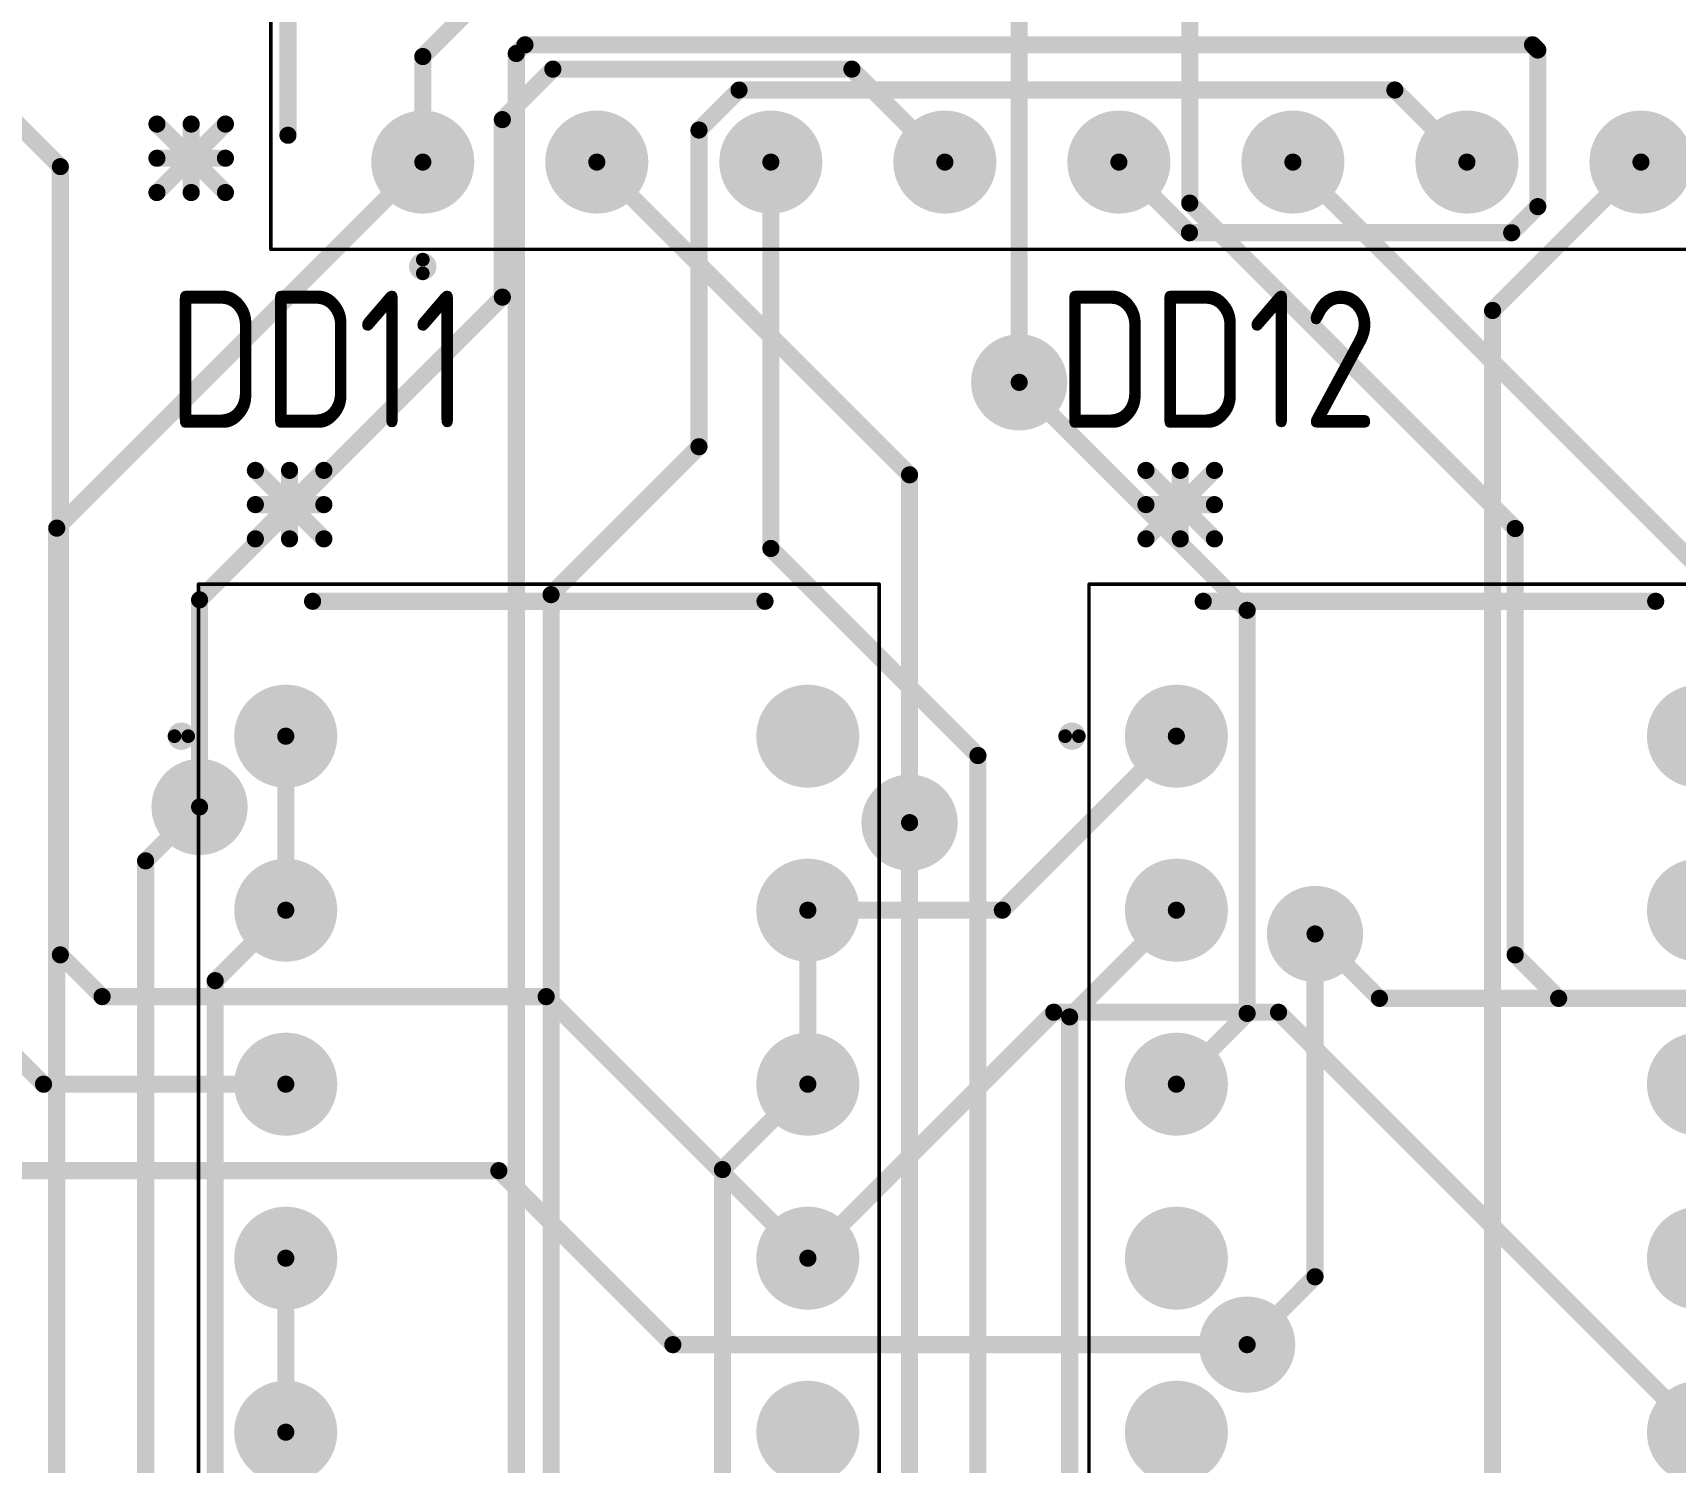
# Model space of a CAD drawing. Header units: millimetres. Extents: x 0 to 841, y 0 to 2540.
# Drawn here: x 92.31 to 116.28, y 107.4 to 128.27 of the extents above; entities that cross this region are included whole.
import ezdxf

# ---------------------------------------------------------------- set-up
doc = ezdxf.new("R2010")
doc.units = ezdxf.units.MM
for name, color, linetype in [('BottomLayer', 5, 'Continuous'), ('BottomSolder', 6, 'Continuous'), ('Mechanical13', 56, 'Continuous'), ('Mechanical15', 56, 'Continuous'), ('MultiLayer', 9, 'Continuous'), ('PadHoleLayer', 156, 'Continuous'), ('TopLayer', 1, 'Continuous'), ('TopOverlay', 2, 'Continuous'), ('TopSolder', 216, 'Continuous'), ('ViaHoleLayer', 16, 'Continuous')]:
    doc.layers.add(name, color=color, linetype=linetype)
doc.styles.add('GOST type A', font='', dxfattribs={"height": 0.2})
doc.styles.get('GOST type A').set_extended_font_data('GOST type A')

# ---------------------------------------------------------------- blocks, each defined once
blk = doc.blocks.new('DIP_14_100')
at = {"layer": 'BottomLayer'}
h = blk.add_hatch(color=5, dxfattribs=at)
edge = h.paths.add_edge_path()
edge.add_arc((0, 0), 0.65, 0, 360)
h = blk.add_hatch(color=5, dxfattribs=at)
edge = h.paths.add_edge_path()
edge.add_arc((7.62, 0), 0.65, 0, 360)
h = blk.add_hatch(color=5, dxfattribs=at)
edge = h.paths.add_edge_path()
edge.add_arc((0, -2.54), 0.65, 0, 360)
h = blk.add_hatch(color=5, dxfattribs=at)
edge = h.paths.add_edge_path()
edge.add_arc((7.62, -2.54), 0.65, 0, 360)
h = blk.add_hatch(color=5, dxfattribs=at)
edge = h.paths.add_edge_path()
edge.add_arc((0, -5.08), 0.65, 0, 360)
h = blk.add_hatch(color=5, dxfattribs=at)
edge = h.paths.add_edge_path()
edge.add_arc((7.62, -5.08), 0.65, 0, 360)
h = blk.add_hatch(color=5, dxfattribs=at)
edge = h.paths.add_edge_path()
edge.add_arc((0, -7.62), 0.65, 0, 360)
h = blk.add_hatch(color=5, dxfattribs=at)
edge = h.paths.add_edge_path()
edge.add_arc((7.62, -7.62), 0.65, 0, 360)
h = blk.add_hatch(color=5, dxfattribs=at)
edge = h.paths.add_edge_path()
edge.add_arc((0, -10.16), 0.65, 0, 360)
h = blk.add_hatch(color=5, dxfattribs=at)
edge = h.paths.add_edge_path()
edge.add_arc((7.62, -10.16), 0.65, 0, 360)
at = {"layer": 'BottomSolder'}
h = blk.add_hatch(color=6, dxfattribs=at)
edge = h.paths.add_edge_path()
edge.add_arc((0, 0), 0.752, 0, 360)
h = blk.add_hatch(color=6, dxfattribs=at)
edge = h.paths.add_edge_path()
edge.add_arc((7.62, 0), 0.752, 0, 360)
h = blk.add_hatch(color=6, dxfattribs=at)
edge = h.paths.add_edge_path()
edge.add_arc((0, -2.54), 0.752, 0, 360)
h = blk.add_hatch(color=6, dxfattribs=at)
edge = h.paths.add_edge_path()
edge.add_arc((7.62, -2.54), 0.752, 0, 360)
h = blk.add_hatch(color=6, dxfattribs=at)
edge = h.paths.add_edge_path()
edge.add_arc((0, -5.08), 0.752, 0, 360)
h = blk.add_hatch(color=6, dxfattribs=at)
edge = h.paths.add_edge_path()
edge.add_arc((7.62, -5.08), 0.752, 0, 360)
h = blk.add_hatch(color=6, dxfattribs=at)
edge = h.paths.add_edge_path()
edge.add_arc((0, -7.62), 0.752, 0, 360)
h = blk.add_hatch(color=6, dxfattribs=at)
edge = h.paths.add_edge_path()
edge.add_arc((7.62, -7.62), 0.752, 0, 360)
h = blk.add_hatch(color=6, dxfattribs=at)
edge = h.paths.add_edge_path()
edge.add_arc((0, -10.16), 0.752, 0, 360)
h = blk.add_hatch(color=6, dxfattribs=at)
edge = h.paths.add_edge_path()
edge.add_arc((7.62, -10.16), 0.752, 0, 360)
at = {"layer": 'MultiLayer'}
h = blk.add_hatch(color=9, dxfattribs=at)
edge = h.paths.add_edge_path()
edge.add_arc((0, 0), 0.65, 0, 360)
h = blk.add_hatch(color=9, dxfattribs=at)
edge = h.paths.add_edge_path()
edge.add_arc((7.62, 0), 0.65, 0, 360)
h = blk.add_hatch(color=9, dxfattribs=at)
edge = h.paths.add_edge_path()
edge.add_arc((0, -2.54), 0.65, 0, 360)
h = blk.add_hatch(color=9, dxfattribs=at)
edge = h.paths.add_edge_path()
edge.add_arc((7.62, -2.54), 0.65, 0, 360)
h = blk.add_hatch(color=9, dxfattribs=at)
edge = h.paths.add_edge_path()
edge.add_arc((0, -5.08), 0.65, 0, 360)
h = blk.add_hatch(color=9, dxfattribs=at)
edge = h.paths.add_edge_path()
edge.add_arc((7.62, -5.08), 0.65, 0, 360)
h = blk.add_hatch(color=9, dxfattribs=at)
edge = h.paths.add_edge_path()
edge.add_arc((0, -7.62), 0.65, 0, 360)
h = blk.add_hatch(color=9, dxfattribs=at)
edge = h.paths.add_edge_path()
edge.add_arc((7.62, -7.62), 0.65, 0, 360)
h = blk.add_hatch(color=9, dxfattribs=at)
edge = h.paths.add_edge_path()
edge.add_arc((0, -10.16), 0.65, 0, 360)
h = blk.add_hatch(color=9, dxfattribs=at)
edge = h.paths.add_edge_path()
edge.add_arc((7.62, -10.16), 0.65, 0, 360)
at = {"layer": 'PadHoleLayer'}
h = blk.add_hatch(color=156, dxfattribs=at)
edge = h.paths.add_edge_path()
edge.add_arc((0, 0), 0.4, 0, 360)
h = blk.add_hatch(color=156, dxfattribs=at)
edge = h.paths.add_edge_path()
edge.add_arc((7.62, 0), 0.4, 0, 360)
h = blk.add_hatch(color=156, dxfattribs=at)
edge = h.paths.add_edge_path()
edge.add_arc((0, -2.54), 0.4, 0, 360)
h = blk.add_hatch(color=156, dxfattribs=at)
edge = h.paths.add_edge_path()
edge.add_arc((7.62, -2.54), 0.4, 0, 360)
h = blk.add_hatch(color=156, dxfattribs=at)
edge = h.paths.add_edge_path()
edge.add_arc((0, -5.08), 0.4, 0, 360)
h = blk.add_hatch(color=156, dxfattribs=at)
edge = h.paths.add_edge_path()
edge.add_arc((7.62, -5.08), 0.4, 0, 360)
h = blk.add_hatch(color=156, dxfattribs=at)
edge = h.paths.add_edge_path()
edge.add_arc((0, -7.62), 0.4, 0, 360)
h = blk.add_hatch(color=156, dxfattribs=at)
edge = h.paths.add_edge_path()
edge.add_arc((7.62, -7.62), 0.4, 0, 360)
h = blk.add_hatch(color=156, dxfattribs=at)
edge = h.paths.add_edge_path()
edge.add_arc((0, -10.16), 0.4, 0, 360)
h = blk.add_hatch(color=156, dxfattribs=at)
edge = h.paths.add_edge_path()
edge.add_arc((7.62, -10.16), 0.4, 0, 360)
at = {"layer": 'TopLayer'}
h = blk.add_hatch(color=1, dxfattribs=at)
edge = h.paths.add_edge_path()
edge.add_arc((0, 0), 0.65, 0, 360)
h = blk.add_hatch(color=1, dxfattribs=at)
edge = h.paths.add_edge_path()
edge.add_arc((7.62, 0), 0.65, 0, 360)
h = blk.add_hatch(color=1, dxfattribs=at)
edge = h.paths.add_edge_path()
edge.add_arc((0, -2.54), 0.65, 0, 360)
h = blk.add_hatch(color=1, dxfattribs=at)
edge = h.paths.add_edge_path()
edge.add_arc((7.62, -2.54), 0.65, 0, 360)
h = blk.add_hatch(color=1, dxfattribs=at)
edge = h.paths.add_edge_path()
edge.add_arc((0, -5.08), 0.65, 0, 360)
h = blk.add_hatch(color=1, dxfattribs=at)
edge = h.paths.add_edge_path()
edge.add_arc((7.62, -5.08), 0.65, 0, 360)
h = blk.add_hatch(color=1, dxfattribs=at)
edge = h.paths.add_edge_path()
edge.add_arc((0, -7.62), 0.65, 0, 360)
h = blk.add_hatch(color=1, dxfattribs=at)
edge = h.paths.add_edge_path()
edge.add_arc((7.62, -7.62), 0.65, 0, 360)
h = blk.add_hatch(color=1, dxfattribs=at)
edge = h.paths.add_edge_path()
edge.add_arc((0, -10.16), 0.65, 0, 360)
h = blk.add_hatch(color=1, dxfattribs=at)
edge = h.paths.add_edge_path()
edge.add_arc((7.62, -10.16), 0.65, 0, 360)
at = {"layer": 'TopSolder'}
h = blk.add_hatch(color=216, dxfattribs=at)
edge = h.paths.add_edge_path()
edge.add_arc((0, 0), 0.752, 0, 360)
h = blk.add_hatch(color=216, dxfattribs=at)
edge = h.paths.add_edge_path()
edge.add_arc((7.62, 0), 0.752, 0, 360)
h = blk.add_hatch(color=216, dxfattribs=at)
edge = h.paths.add_edge_path()
edge.add_arc((0, -2.54), 0.752, 0, 360)
h = blk.add_hatch(color=216, dxfattribs=at)
edge = h.paths.add_edge_path()
edge.add_arc((7.62, -2.54), 0.752, 0, 360)
h = blk.add_hatch(color=216, dxfattribs=at)
edge = h.paths.add_edge_path()
edge.add_arc((0, -5.08), 0.752, 0, 360)
h = blk.add_hatch(color=216, dxfattribs=at)
edge = h.paths.add_edge_path()
edge.add_arc((7.62, -5.08), 0.752, 0, 360)
h = blk.add_hatch(color=216, dxfattribs=at)
edge = h.paths.add_edge_path()
edge.add_arc((0, -7.62), 0.752, 0, 360)
h = blk.add_hatch(color=216, dxfattribs=at)
edge = h.paths.add_edge_path()
edge.add_arc((7.62, -7.62), 0.752, 0, 360)
h = blk.add_hatch(color=216, dxfattribs=at)
edge = h.paths.add_edge_path()
edge.add_arc((0, -10.16), 0.752, 0, 360)
h = blk.add_hatch(color=216, dxfattribs=at)
edge = h.paths.add_edge_path()
edge.add_arc((7.62, -10.16), 0.752, 0, 360)
at = {"layer": 'Mechanical13'}
for points, const_width in [([(-1.424, 0, 1), (-1.624, 0, 1)], 0.2), ([(-1.674, 0, 1), (-1.574, 0, 1)], 0.1), ([(-1.474, 0, 1), (-1.374, 0, 1)], 0.1)]:
    blk.add_lwpolyline(points, format="xyb", close=True, dxfattribs=dict(at, const_width=const_width))
at = {"layer": 'Mechanical15', "const_width": 0.05}
for points in [[(-1.274, -17.459), (-1.274, 2.219)], [(-1.274, 2.219), (8.661, 2.219)]]:
    blk.add_lwpolyline(points, dxfattribs=at)
at = {"layer": 'Mechanical15', "const_width": 0.025}
blk.add_lwpolyline([(-1.286, 2.219, 1), (-1.261, 2.219, 1)], format="xyb", close=True, dxfattribs=at)
blk.add_lwpolyline([(-1.286, 2.219, 1), (-1.261, 2.219, 1)], format="xyb", close=True, dxfattribs=at)
at = {"layer": 'TopOverlay', "const_width": 0.25}
for points in [[(-0.444, 3.88), (0.556, 2.88)], [(-0.444, 2.88), (0.556, 3.88)], [(0.056, 2.88), (0.056, 3.88)], [(-0.444, 3.38), (0.556, 3.38)], [(0.392, 1.969), (6.996, 1.969)]]:
    blk.add_lwpolyline(points, dxfattribs=at)
at = {"layer": 'TopOverlay'}
for points, const_width in [([(-0.507, 3.88, 1), (-0.382, 3.88, 1)], 0.125), ([(-0.006, 3.88, 1), (0.119, 3.88, 1)], 0.125), ([(0.493, 3.88, 1), (0.618, 3.88, 1)], 0.125), ([(-0.507, 3.38, 1), (-0.382, 3.38, 1)], 0.125), ([(0.493, 3.38, 1), (0.618, 3.38, 1)], 0.125), ([(-0.507, 2.88, 1), (-0.382, 2.88, 1)], 0.125), ([(-0.006, 2.88, 1), (0.119, 2.88, 1)], 0.125), ([(0.493, 2.88, 1), (0.618, 2.88, 1)], 0.125), ([(0.329, 1.969, 1), (0.454, 1.969, 1)], 0.125), ([(6.933, 1.969, 1), (7.058, 1.969, 1)], 0.125), ([(-1.424, 0, 1), (-1.624, 0, 1)], 0.2), ([(-1.674, 0, 1), (-1.574, 0, 1)], 0.1), ([(-1.474, 0, 1), (-1.374, 0, 1)], 0.1)]:
    blk.add_lwpolyline(points, format="xyb", close=True, dxfattribs=dict(at, const_width=const_width))
blk = doc.blocks.new('DIP_14_101')
at = {"layer": 'BottomLayer'}
h = blk.add_hatch(color=5, dxfattribs=at)
edge = h.paths.add_edge_path()
edge.add_arc((0, 0), 0.65, 0, 360)
h = blk.add_hatch(color=5, dxfattribs=at)
edge = h.paths.add_edge_path()
edge.add_arc((7.62, 0), 0.65, 0, 360)
h = blk.add_hatch(color=5, dxfattribs=at)
edge = h.paths.add_edge_path()
edge.add_arc((0, -2.54), 0.65, 0, 360)
h = blk.add_hatch(color=5, dxfattribs=at)
edge = h.paths.add_edge_path()
edge.add_arc((7.62, -2.54), 0.65, 0, 360)
h = blk.add_hatch(color=5, dxfattribs=at)
edge = h.paths.add_edge_path()
edge.add_arc((0, -5.08), 0.65, 0, 360)
h = blk.add_hatch(color=5, dxfattribs=at)
edge = h.paths.add_edge_path()
edge.add_arc((7.62, -5.08), 0.65, 0, 360)
h = blk.add_hatch(color=5, dxfattribs=at)
edge = h.paths.add_edge_path()
edge.add_arc((0, -7.62), 0.65, 0, 360)
h = blk.add_hatch(color=5, dxfattribs=at)
edge = h.paths.add_edge_path()
edge.add_arc((7.62, -7.62), 0.65, 0, 360)
h = blk.add_hatch(color=5, dxfattribs=at)
edge = h.paths.add_edge_path()
edge.add_arc((0, -10.16), 0.65, 0, 360)
h = blk.add_hatch(color=5, dxfattribs=at)
edge = h.paths.add_edge_path()
edge.add_arc((7.62, -10.16), 0.65, 0, 360)
at = {"layer": 'BottomSolder'}
h = blk.add_hatch(color=6, dxfattribs=at)
edge = h.paths.add_edge_path()
edge.add_arc((0, 0), 0.752, 0, 360)
h = blk.add_hatch(color=6, dxfattribs=at)
edge = h.paths.add_edge_path()
edge.add_arc((7.62, 0), 0.752, 0, 360)
h = blk.add_hatch(color=6, dxfattribs=at)
edge = h.paths.add_edge_path()
edge.add_arc((0, -2.54), 0.752, 0, 360)
h = blk.add_hatch(color=6, dxfattribs=at)
edge = h.paths.add_edge_path()
edge.add_arc((7.62, -2.54), 0.752, 0, 360)
h = blk.add_hatch(color=6, dxfattribs=at)
edge = h.paths.add_edge_path()
edge.add_arc((0, -5.08), 0.752, 0, 360)
h = blk.add_hatch(color=6, dxfattribs=at)
edge = h.paths.add_edge_path()
edge.add_arc((7.62, -5.08), 0.752, 0, 360)
h = blk.add_hatch(color=6, dxfattribs=at)
edge = h.paths.add_edge_path()
edge.add_arc((0, -7.62), 0.752, 0, 360)
h = blk.add_hatch(color=6, dxfattribs=at)
edge = h.paths.add_edge_path()
edge.add_arc((7.62, -7.62), 0.752, 0, 360)
h = blk.add_hatch(color=6, dxfattribs=at)
edge = h.paths.add_edge_path()
edge.add_arc((0, -10.16), 0.752, 0, 360)
h = blk.add_hatch(color=6, dxfattribs=at)
edge = h.paths.add_edge_path()
edge.add_arc((7.62, -10.16), 0.752, 0, 360)
at = {"layer": 'MultiLayer'}
h = blk.add_hatch(color=9, dxfattribs=at)
edge = h.paths.add_edge_path()
edge.add_arc((0, 0), 0.65, 0, 360)
h = blk.add_hatch(color=9, dxfattribs=at)
edge = h.paths.add_edge_path()
edge.add_arc((7.62, 0), 0.65, 0, 360)
h = blk.add_hatch(color=9, dxfattribs=at)
edge = h.paths.add_edge_path()
edge.add_arc((0, -2.54), 0.65, 0, 360)
h = blk.add_hatch(color=9, dxfattribs=at)
edge = h.paths.add_edge_path()
edge.add_arc((7.62, -2.54), 0.65, 0, 360)
h = blk.add_hatch(color=9, dxfattribs=at)
edge = h.paths.add_edge_path()
edge.add_arc((0, -5.08), 0.65, 0, 360)
h = blk.add_hatch(color=9, dxfattribs=at)
edge = h.paths.add_edge_path()
edge.add_arc((7.62, -5.08), 0.65, 0, 360)
h = blk.add_hatch(color=9, dxfattribs=at)
edge = h.paths.add_edge_path()
edge.add_arc((0, -7.62), 0.65, 0, 360)
h = blk.add_hatch(color=9, dxfattribs=at)
edge = h.paths.add_edge_path()
edge.add_arc((7.62, -7.62), 0.65, 0, 360)
h = blk.add_hatch(color=9, dxfattribs=at)
edge = h.paths.add_edge_path()
edge.add_arc((0, -10.16), 0.65, 0, 360)
h = blk.add_hatch(color=9, dxfattribs=at)
edge = h.paths.add_edge_path()
edge.add_arc((7.62, -10.16), 0.65, 0, 360)
at = {"layer": 'PadHoleLayer'}
h = blk.add_hatch(color=156, dxfattribs=at)
edge = h.paths.add_edge_path()
edge.add_arc((0, 0), 0.4, 0, 360)
h = blk.add_hatch(color=156, dxfattribs=at)
edge = h.paths.add_edge_path()
edge.add_arc((7.62, 0), 0.4, 0, 360)
h = blk.add_hatch(color=156, dxfattribs=at)
edge = h.paths.add_edge_path()
edge.add_arc((0, -2.54), 0.4, 0, 360)
h = blk.add_hatch(color=156, dxfattribs=at)
edge = h.paths.add_edge_path()
edge.add_arc((7.62, -2.54), 0.4, 0, 360)
h = blk.add_hatch(color=156, dxfattribs=at)
edge = h.paths.add_edge_path()
edge.add_arc((0, -5.08), 0.4, 0, 360)
h = blk.add_hatch(color=156, dxfattribs=at)
edge = h.paths.add_edge_path()
edge.add_arc((7.62, -5.08), 0.4, 0, 360)
h = blk.add_hatch(color=156, dxfattribs=at)
edge = h.paths.add_edge_path()
edge.add_arc((0, -7.62), 0.4, 0, 360)
h = blk.add_hatch(color=156, dxfattribs=at)
edge = h.paths.add_edge_path()
edge.add_arc((7.62, -7.62), 0.4, 0, 360)
h = blk.add_hatch(color=156, dxfattribs=at)
edge = h.paths.add_edge_path()
edge.add_arc((0, -10.16), 0.4, 0, 360)
h = blk.add_hatch(color=156, dxfattribs=at)
edge = h.paths.add_edge_path()
edge.add_arc((7.62, -10.16), 0.4, 0, 360)
at = {"layer": 'TopLayer'}
h = blk.add_hatch(color=1, dxfattribs=at)
edge = h.paths.add_edge_path()
edge.add_arc((0, 0), 0.65, 0, 360)
h = blk.add_hatch(color=1, dxfattribs=at)
edge = h.paths.add_edge_path()
edge.add_arc((7.62, 0), 0.65, 0, 360)
h = blk.add_hatch(color=1, dxfattribs=at)
edge = h.paths.add_edge_path()
edge.add_arc((0, -2.54), 0.65, 0, 360)
h = blk.add_hatch(color=1, dxfattribs=at)
edge = h.paths.add_edge_path()
edge.add_arc((7.62, -2.54), 0.65, 0, 360)
h = blk.add_hatch(color=1, dxfattribs=at)
edge = h.paths.add_edge_path()
edge.add_arc((0, -5.08), 0.65, 0, 360)
h = blk.add_hatch(color=1, dxfattribs=at)
edge = h.paths.add_edge_path()
edge.add_arc((7.62, -5.08), 0.65, 0, 360)
h = blk.add_hatch(color=1, dxfattribs=at)
edge = h.paths.add_edge_path()
edge.add_arc((0, -7.62), 0.65, 0, 360)
h = blk.add_hatch(color=1, dxfattribs=at)
edge = h.paths.add_edge_path()
edge.add_arc((7.62, -7.62), 0.65, 0, 360)
h = blk.add_hatch(color=1, dxfattribs=at)
edge = h.paths.add_edge_path()
edge.add_arc((0, -10.16), 0.65, 0, 360)
h = blk.add_hatch(color=1, dxfattribs=at)
edge = h.paths.add_edge_path()
edge.add_arc((7.62, -10.16), 0.65, 0, 360)
at = {"layer": 'TopSolder'}
h = blk.add_hatch(color=216, dxfattribs=at)
edge = h.paths.add_edge_path()
edge.add_arc((0, 0), 0.752, 0, 360)
h = blk.add_hatch(color=216, dxfattribs=at)
edge = h.paths.add_edge_path()
edge.add_arc((7.62, 0), 0.752, 0, 360)
h = blk.add_hatch(color=216, dxfattribs=at)
edge = h.paths.add_edge_path()
edge.add_arc((0, -2.54), 0.752, 0, 360)
h = blk.add_hatch(color=216, dxfattribs=at)
edge = h.paths.add_edge_path()
edge.add_arc((7.62, -2.54), 0.752, 0, 360)
h = blk.add_hatch(color=216, dxfattribs=at)
edge = h.paths.add_edge_path()
edge.add_arc((0, -5.08), 0.752, 0, 360)
h = blk.add_hatch(color=216, dxfattribs=at)
edge = h.paths.add_edge_path()
edge.add_arc((7.62, -5.08), 0.752, 0, 360)
h = blk.add_hatch(color=216, dxfattribs=at)
edge = h.paths.add_edge_path()
edge.add_arc((0, -7.62), 0.752, 0, 360)
h = blk.add_hatch(color=216, dxfattribs=at)
edge = h.paths.add_edge_path()
edge.add_arc((7.62, -7.62), 0.752, 0, 360)
h = blk.add_hatch(color=216, dxfattribs=at)
edge = h.paths.add_edge_path()
edge.add_arc((0, -10.16), 0.752, 0, 360)
h = blk.add_hatch(color=216, dxfattribs=at)
edge = h.paths.add_edge_path()
edge.add_arc((7.62, -10.16), 0.752, 0, 360)
at = {"layer": 'Mechanical13'}
for points, const_width in [([(-1.424, 0, 1), (-1.624, 0, 1)], 0.2), ([(-1.674, 0, 1), (-1.574, 0, 1)], 0.1), ([(-1.474, 0, 1), (-1.374, 0, 1)], 0.1)]:
    blk.add_lwpolyline(points, format="xyb", close=True, dxfattribs=dict(at, const_width=const_width))
at = {"layer": 'Mechanical15', "const_width": 0.05}
for points in [[(-1.274, -17.459), (-1.274, 2.219)], [(-1.274, 2.219), (8.661, 2.219)], [(8.661, -17.459), (8.661, 2.219)]]:
    blk.add_lwpolyline(points, dxfattribs=at)
at = {"layer": 'Mechanical15', "const_width": 0.025}
for points in [[(-1.287, 2.219, 1), (-1.262, 2.219, 1)], [(-1.287, 2.219, 1), (-1.262, 2.219, 1)], [(8.649, 2.219, 1), (8.674, 2.219, 1)], [(8.649, 2.219, 1), (8.674, 2.219, 1)]]:
    blk.add_lwpolyline(points, format="xyb", close=True, dxfattribs=at)
at = {"layer": 'TopOverlay', "const_width": 0.25}
for points in [[(-0.444, 3.88), (0.556, 2.88)], [(-0.444, 2.88), (0.556, 3.88)], [(0.056, 2.88), (0.056, 3.88)], [(-0.444, 3.38), (0.556, 3.38)], [(0.392, 1.969), (6.996, 1.969)]]:
    blk.add_lwpolyline(points, dxfattribs=at)
at = {"layer": 'TopOverlay'}
for points, const_width in [([(-0.506, 3.88, 1), (-0.381, 3.88, 1)], 0.125), ([(-0.007, 3.88, 1), (0.118, 3.88, 1)], 0.125), ([(0.494, 3.88, 1), (0.619, 3.88, 1)], 0.125), ([(-0.506, 3.38, 1), (-0.381, 3.38, 1)], 0.125), ([(0.494, 3.38, 1), (0.619, 3.38, 1)], 0.125), ([(-0.506, 2.88, 1), (-0.381, 2.88, 1)], 0.125), ([(-0.007, 2.88, 1), (0.118, 2.88, 1)], 0.125), ([(0.494, 2.88, 1), (0.619, 2.88, 1)], 0.125), ([(0.329, 1.969, 1), (0.454, 1.969, 1)], 0.125), ([(6.933, 1.969, 1), (7.058, 1.969, 1)], 0.125), ([(-1.424, 0, 1), (-1.624, 0, 1)], 0.2), ([(-1.674, 0, 1), (-1.574, 0, 1)], 0.1), ([(-1.474, 0, 1), (-1.374, 0, 1)], 0.1)]:
    blk.add_lwpolyline(points, format="xyb", close=True, dxfattribs=dict(at, const_width=const_width))
blk = doc.blocks.new('DIP_20_104')
at = {"layer": 'BottomLayer'}
h = blk.add_hatch(color=5, dxfattribs=at)
edge = h.paths.add_edge_path()
edge.add_arc((0, 0), 0.65, 0, 360)
h = blk.add_hatch(color=5, dxfattribs=at)
edge = h.paths.add_edge_path()
edge.add_arc((0, -2.54), 0.65, 0, 360)
h = blk.add_hatch(color=5, dxfattribs=at)
edge = h.paths.add_edge_path()
edge.add_arc((0, -5.08), 0.65, 0, 360)
h = blk.add_hatch(color=5, dxfattribs=at)
edge = h.paths.add_edge_path()
edge.add_arc((0, -7.62), 0.65, 0, 360)
h = blk.add_hatch(color=5, dxfattribs=at)
edge = h.paths.add_edge_path()
edge.add_arc((0, -10.16), 0.65, 0, 360)
h = blk.add_hatch(color=5, dxfattribs=at)
edge = h.paths.add_edge_path()
edge.add_arc((0, -12.7), 0.65, 0, 360)
h = blk.add_hatch(color=5, dxfattribs=at)
edge = h.paths.add_edge_path()
edge.add_arc((0, -15.24), 0.65, 0, 360)
h = blk.add_hatch(color=5, dxfattribs=at)
edge = h.paths.add_edge_path()
edge.add_arc((0, -17.78), 0.65, 0, 360)
at = {"layer": 'BottomSolder'}
h = blk.add_hatch(color=6, dxfattribs=at)
edge = h.paths.add_edge_path()
edge.add_arc((0, 0), 0.752, 0, 360)
h = blk.add_hatch(color=6, dxfattribs=at)
edge = h.paths.add_edge_path()
edge.add_arc((0, -2.54), 0.752, 0, 360)
h = blk.add_hatch(color=6, dxfattribs=at)
edge = h.paths.add_edge_path()
edge.add_arc((0, -5.08), 0.752, 0, 360)
h = blk.add_hatch(color=6, dxfattribs=at)
edge = h.paths.add_edge_path()
edge.add_arc((0, -7.62), 0.752, 0, 360)
h = blk.add_hatch(color=6, dxfattribs=at)
edge = h.paths.add_edge_path()
edge.add_arc((0, -10.16), 0.752, 0, 360)
h = blk.add_hatch(color=6, dxfattribs=at)
edge = h.paths.add_edge_path()
edge.add_arc((0, -12.7), 0.752, 0, 360)
h = blk.add_hatch(color=6, dxfattribs=at)
edge = h.paths.add_edge_path()
edge.add_arc((0, -15.24), 0.752, 0, 360)
h = blk.add_hatch(color=6, dxfattribs=at)
edge = h.paths.add_edge_path()
edge.add_arc((0, -17.78), 0.752, 0, 360)
at = {"layer": 'MultiLayer'}
h = blk.add_hatch(color=9, dxfattribs=at)
edge = h.paths.add_edge_path()
edge.add_arc((0, 0), 0.65, 0, 360)
h = blk.add_hatch(color=9, dxfattribs=at)
edge = h.paths.add_edge_path()
edge.add_arc((0, -2.54), 0.65, 0, 360)
h = blk.add_hatch(color=9, dxfattribs=at)
edge = h.paths.add_edge_path()
edge.add_arc((0, -5.08), 0.65, 0, 360)
h = blk.add_hatch(color=9, dxfattribs=at)
edge = h.paths.add_edge_path()
edge.add_arc((0, -7.62), 0.65, 0, 360)
h = blk.add_hatch(color=9, dxfattribs=at)
edge = h.paths.add_edge_path()
edge.add_arc((0, -10.16), 0.65, 0, 360)
h = blk.add_hatch(color=9, dxfattribs=at)
edge = h.paths.add_edge_path()
edge.add_arc((0, -12.7), 0.65, 0, 360)
h = blk.add_hatch(color=9, dxfattribs=at)
edge = h.paths.add_edge_path()
edge.add_arc((0, -15.24), 0.65, 0, 360)
h = blk.add_hatch(color=9, dxfattribs=at)
edge = h.paths.add_edge_path()
edge.add_arc((0, -17.78), 0.65, 0, 360)
at = {"layer": 'PadHoleLayer'}
h = blk.add_hatch(color=156, dxfattribs=at)
edge = h.paths.add_edge_path()
edge.add_arc((0, 0), 0.4, 0, 360)
h = blk.add_hatch(color=156, dxfattribs=at)
edge = h.paths.add_edge_path()
edge.add_arc((0, -2.54), 0.4, 0, 360)
h = blk.add_hatch(color=156, dxfattribs=at)
edge = h.paths.add_edge_path()
edge.add_arc((0, -5.08), 0.4, 0, 360)
h = blk.add_hatch(color=156, dxfattribs=at)
edge = h.paths.add_edge_path()
edge.add_arc((0, -7.62), 0.4, 0, 360)
h = blk.add_hatch(color=156, dxfattribs=at)
edge = h.paths.add_edge_path()
edge.add_arc((0, -10.16), 0.4, 0, 360)
h = blk.add_hatch(color=156, dxfattribs=at)
edge = h.paths.add_edge_path()
edge.add_arc((0, -12.7), 0.4, 0, 360)
h = blk.add_hatch(color=156, dxfattribs=at)
edge = h.paths.add_edge_path()
edge.add_arc((0, -15.24), 0.4, 0, 360)
h = blk.add_hatch(color=156, dxfattribs=at)
edge = h.paths.add_edge_path()
edge.add_arc((0, -17.78), 0.4, 0, 360)
at = {"layer": 'TopLayer'}
h = blk.add_hatch(color=1, dxfattribs=at)
edge = h.paths.add_edge_path()
edge.add_arc((0, 0), 0.65, 0, 360)
h = blk.add_hatch(color=1, dxfattribs=at)
edge = h.paths.add_edge_path()
edge.add_arc((0, -2.54), 0.65, 0, 360)
h = blk.add_hatch(color=1, dxfattribs=at)
edge = h.paths.add_edge_path()
edge.add_arc((0, -5.08), 0.65, 0, 360)
h = blk.add_hatch(color=1, dxfattribs=at)
edge = h.paths.add_edge_path()
edge.add_arc((0, -7.62), 0.65, 0, 360)
h = blk.add_hatch(color=1, dxfattribs=at)
edge = h.paths.add_edge_path()
edge.add_arc((0, -10.16), 0.65, 0, 360)
h = blk.add_hatch(color=1, dxfattribs=at)
edge = h.paths.add_edge_path()
edge.add_arc((0, -12.7), 0.65, 0, 360)
h = blk.add_hatch(color=1, dxfattribs=at)
edge = h.paths.add_edge_path()
edge.add_arc((0, -15.24), 0.65, 0, 360)
h = blk.add_hatch(color=1, dxfattribs=at)
edge = h.paths.add_edge_path()
edge.add_arc((0, -17.78), 0.65, 0, 360)
at = {"layer": 'TopSolder'}
h = blk.add_hatch(color=216, dxfattribs=at)
edge = h.paths.add_edge_path()
edge.add_arc((0, 0), 0.752, 0, 360)
h = blk.add_hatch(color=216, dxfattribs=at)
edge = h.paths.add_edge_path()
edge.add_arc((0, -2.54), 0.752, 0, 360)
h = blk.add_hatch(color=216, dxfattribs=at)
edge = h.paths.add_edge_path()
edge.add_arc((0, -5.08), 0.752, 0, 360)
h = blk.add_hatch(color=216, dxfattribs=at)
edge = h.paths.add_edge_path()
edge.add_arc((0, -7.62), 0.752, 0, 360)
h = blk.add_hatch(color=216, dxfattribs=at)
edge = h.paths.add_edge_path()
edge.add_arc((0, -10.16), 0.752, 0, 360)
h = blk.add_hatch(color=216, dxfattribs=at)
edge = h.paths.add_edge_path()
edge.add_arc((0, -12.7), 0.752, 0, 360)
h = blk.add_hatch(color=216, dxfattribs=at)
edge = h.paths.add_edge_path()
edge.add_arc((0, -15.24), 0.752, 0, 360)
h = blk.add_hatch(color=216, dxfattribs=at)
edge = h.paths.add_edge_path()
edge.add_arc((0, -17.78), 0.752, 0, 360)
at = {"layer": 'Mechanical13'}
for points, const_width in [([(-1.424, 0, 1), (-1.624, 0, 1)], 0.2), ([(-1.674, 0, 1), (-1.574, 0, 1)], 0.1), ([(-1.474, 0, 1), (-1.374, 0, 1)], 0.1)]:
    blk.add_lwpolyline(points, format="xyb", close=True, dxfattribs=dict(at, const_width=const_width))
at = {"layer": 'Mechanical15', "const_width": 0.05}
for points in [[(-1.274, 2.218), (-1.274, -25.1)], [(-1.274, 2.218), (8.661, 2.218)]]:
    blk.add_lwpolyline(points, dxfattribs=at)
at = {"layer": 'Mechanical15', "const_width": 0.025}
blk.add_lwpolyline([(-1.286, 2.218, 1), (-1.261, 2.218, 1)], format="xyb", close=True, dxfattribs=at)
blk.add_lwpolyline([(-1.286, 2.218, 1), (-1.261, 2.218, 1)], format="xyb", close=True, dxfattribs=at)
at = {"layer": 'TopOverlay', "const_width": 0.25}
for points in [[(-0.444, 3.88), (0.556, 2.88)], [(0.556, 3.88), (-0.444, 2.88)], [(0.056, 3.88), (0.056, 2.88)], [(-0.444, 3.38), (0.556, 3.38)], [(0.392, 1.968), (6.996, 1.968)]]:
    blk.add_lwpolyline(points, dxfattribs=at)
at = {"layer": 'TopOverlay'}
for points, const_width in [([(-0.507, 3.88, 1), (-0.382, 3.88, 1)], 0.125), ([(-0.006, 3.88, 1), (0.119, 3.88, 1)], 0.125), ([(0.493, 3.88, 1), (0.618, 3.88, 1)], 0.125), ([(-0.507, 3.38, 1), (-0.382, 3.38, 1)], 0.125), ([(0.493, 3.38, 1), (0.618, 3.38, 1)], 0.125), ([(-0.507, 2.88, 1), (-0.382, 2.88, 1)], 0.125), ([(-0.006, 2.88, 1), (0.119, 2.88, 1)], 0.125), ([(0.493, 2.88, 1), (0.618, 2.88, 1)], 0.125), ([(0.329, 1.968, 1), (0.454, 1.968, 1)], 0.125), ([(-1.424, 0, 1), (-1.624, 0, 1)], 0.2), ([(-1.674, 0, 1), (-1.574, 0, 1)], 0.1), ([(-1.474, 0, 1), (-1.374, 0, 1)], 0.1)]:
    blk.add_lwpolyline(points, format="xyb", close=True, dxfattribs=dict(at, const_width=const_width))

msp = doc.modelspace()

# ---------------------------------------------------------------- hatches: boundary and pattern name
at = {"layer": 'BottomLayer'}
h = msp.add_hatch(color=5, dxfattribs=at)
edge = h.paths.add_edge_path()
edge.add_arc((106.705, 123.165), 0.6, 0, 360)
h = msp.add_hatch(color=5, dxfattribs=at)
edge = h.paths.add_edge_path()
edge.add_arc((94.742, 116.967), 0.6, 0, 360)
h = msp.add_hatch(color=5, dxfattribs=at)
edge = h.paths.add_edge_path()
edge.add_arc((105.105, 116.738), 0.6, 0, 360)
h = msp.add_hatch(color=5, dxfattribs=at)
edge = h.paths.add_edge_path()
edge.add_arc((111.023, 115.113), 0.6, 0, 360)
h = msp.add_hatch(color=5, dxfattribs=at)
edge = h.paths.add_edge_path()
edge.add_arc((110.033, 109.118), 0.6, 0, 360)
at = {"layer": 'BottomSolder'}
h = msp.add_hatch(color=6, dxfattribs=at)
edge = h.paths.add_edge_path()
edge.add_arc((106.705, 123.165), 0.702, 0, 360)
h = msp.add_hatch(color=6, dxfattribs=at)
edge = h.paths.add_edge_path()
edge.add_arc((94.742, 116.967), 0.702, 0, 360)
h = msp.add_hatch(color=6, dxfattribs=at)
edge = h.paths.add_edge_path()
edge.add_arc((105.105, 116.738), 0.702, 0, 360)
h = msp.add_hatch(color=6, dxfattribs=at)
edge = h.paths.add_edge_path()
edge.add_arc((111.023, 115.113), 0.702, 0, 360)
h = msp.add_hatch(color=6, dxfattribs=at)
edge = h.paths.add_edge_path()
edge.add_arc((110.033, 109.118), 0.702, 0, 360)
at = {"layer": 'TopLayer'}
h = msp.add_hatch(color=1, dxfattribs=at)
edge = h.paths.add_edge_path()
edge.add_arc((106.705, 123.165), 0.6, 0, 360)
h = msp.add_hatch(color=1, dxfattribs=at)
edge = h.paths.add_edge_path()
edge.add_arc((94.742, 116.967), 0.6, 0, 360)
h = msp.add_hatch(color=1, dxfattribs=at)
edge = h.paths.add_edge_path()
edge.add_arc((105.105, 116.738), 0.6, 0, 360)
h = msp.add_hatch(color=1, dxfattribs=at)
edge = h.paths.add_edge_path()
edge.add_arc((111.023, 115.113), 0.6, 0, 360)
h = msp.add_hatch(color=1, dxfattribs=at)
edge = h.paths.add_edge_path()
edge.add_arc((110.033, 109.118), 0.6, 0, 360)
at = {"layer": 'TopSolder'}
h = msp.add_hatch(color=216, dxfattribs=at)
edge = h.paths.add_edge_path()
edge.add_arc((106.705, 123.165), 0.702, 0, 360)
h = msp.add_hatch(color=216, dxfattribs=at)
edge = h.paths.add_edge_path()
edge.add_arc((94.742, 116.967), 0.702, 0, 360)
h = msp.add_hatch(color=216, dxfattribs=at)
edge = h.paths.add_edge_path()
edge.add_arc((105.105, 116.738), 0.702, 0, 360)
h = msp.add_hatch(color=216, dxfattribs=at)
edge = h.paths.add_edge_path()
edge.add_arc((111.023, 115.113), 0.702, 0, 360)
h = msp.add_hatch(color=216, dxfattribs=at)
edge = h.paths.add_edge_path()
edge.add_arc((110.033, 109.118), 0.702, 0, 360)
at = {"layer": 'ViaHoleLayer'}
h = msp.add_hatch(color=16, dxfattribs=at)
edge = h.paths.add_edge_path()
edge.add_arc((106.705, 123.165), 0.35, 0, 360)
h = msp.add_hatch(color=16, dxfattribs=at)
edge = h.paths.add_edge_path()
edge.add_arc((94.742, 116.967), 0.35, 0, 360)
h = msp.add_hatch(color=16, dxfattribs=at)
edge = h.paths.add_edge_path()
edge.add_arc((105.105, 116.738), 0.35, 0, 360)
h = msp.add_hatch(color=16, dxfattribs=at)
edge = h.paths.add_edge_path()
edge.add_arc((111.023, 115.113), 0.35, 0, 360)
h = msp.add_hatch(color=16, dxfattribs=at)
edge = h.paths.add_edge_path()
edge.add_arc((110.033, 109.118), 0.35, 0, 360)

# ---------------------------------------------------------------- linework, layer by layer
at = {"layer": 'BottomLayer', "const_width": 0.25}
for points in [[(81.382, 137.643), (92.71, 126.314)], [(109.195, 125.781), (109.195, 132.965)], [(106.705, 123.165), (106.705, 130.607)], [(99.162, 127), (99.898, 127.737)], [(99.898, 127.737), (104.263, 127.737)], [(104.263, 127.737), (105.62, 126.38)], [(99.162, 124.409), (99.162, 127)], [(92.71, 114.808), (92.71, 126.314)], [(100.54, 126.38), (105.105, 121.815)], [(110.7, 126.38), (117.446, 119.634)], [(109.195, 125.781), (113.944, 121.031)], [(94.742, 119.99), (99.162, 124.409)], [(105.105, 116.738), (105.105, 121.815)], [(113.944, 114.808), (113.944, 121.031)], [(94.742, 116.967), (94.742, 119.99)], [(106.46, 115.46), (109, 118)], [(103.62, 115.46), (106.46, 115.46)], [(111.023, 115.113), (111.963, 114.173)], [(92.71, 114.808), (93.32, 114.198)], [(113.944, 114.808), (114.579, 114.173)], [(93.32, 114.198), (99.802, 114.198)], [(99.802, 114.198), (103.62, 110.38)], [(111.963, 114.173), (114.579, 114.173)], [(114.579, 114.173), (126.127, 114.173)], [(103.62, 110.38), (107.21, 113.97)], [(107.21, 113.97), (110.49, 113.97)], [(110.49, 113.97), (116.62, 107.84)], [(91.719, 113.665), (92.464, 112.92)], [(92.464, 112.92), (96, 112.92)], [(88.544, 111.658), (99.111, 111.658)], [(99.111, 111.658), (101.651, 109.118)], [(101.651, 109.118), (110.033, 109.118)]]:
    msp.add_lwpolyline(points, dxfattribs=at)
at = {"layer": 'BottomLayer', "const_width": 0.125}
for points in [[(99.836, 127.737, 1), (99.961, 127.737, 1)], [(99.836, 127.737, 1), (99.961, 127.737, 1)], [(104.201, 127.737, 1), (104.326, 127.737, 1)], [(104.201, 127.737, 1), (104.326, 127.737, 1)], [(99.099, 127, 1), (99.224, 127, 1)], [(99.099, 127, 1), (99.224, 127, 1)], [(92.648, 126.314, 1), (92.772, 126.314, 1)], [(92.648, 126.314, 1), (92.772, 126.314, 1)], [(100.478, 126.38, 1), (100.603, 126.38, 1)], [(105.558, 126.38, 1), (105.683, 126.38, 1)], [(110.638, 126.38, 1), (110.763, 126.38, 1)], [(109.132, 125.781, 1), (109.257, 125.781, 1)], [(109.132, 125.781, 1), (109.257, 125.781, 1)], [(99.099, 124.409, 1), (99.224, 124.409, 1)], [(99.099, 124.409, 1), (99.224, 124.409, 1)], [(106.643, 123.165, 1), (106.768, 123.165, 1)], [(105.043, 121.815, 1), (105.168, 121.815, 1)], [(105.043, 121.815, 1), (105.168, 121.815, 1)], [(113.882, 121.031, 1), (114.007, 121.031, 1)], [(113.882, 121.031, 1), (114.007, 121.031, 1)], [(94.68, 119.99, 1), (94.804, 119.99, 1)], [(94.68, 119.99, 1), (94.804, 119.99, 1)], [(108.937, 118, 1), (109.062, 118, 1)], [(94.68, 116.967, 1), (94.804, 116.967, 1)], [(105.043, 116.738, 1), (105.168, 116.738, 1)], [(103.558, 115.46, 1), (103.683, 115.46, 1)], [(106.397, 115.46, 1), (106.522, 115.46, 1)], [(106.397, 115.46, 1), (106.522, 115.46, 1)], [(110.961, 115.113, 1), (111.086, 115.113, 1)], [(92.648, 114.808, 1), (92.772, 114.808, 1)], [(92.648, 114.808, 1), (92.772, 114.808, 1)], [(113.882, 114.808, 1), (114.007, 114.808, 1)], [(113.882, 114.808, 1), (114.007, 114.808, 1)], [(93.257, 114.198, 1), (93.382, 114.198, 1)], [(93.257, 114.198, 1), (93.382, 114.198, 1)], [(99.739, 114.198, 1), (99.864, 114.198, 1)], [(99.739, 114.198, 1), (99.864, 114.198, 1)], [(111.901, 114.173, 1), (112.026, 114.173, 1)], [(111.901, 114.173, 1), (112.026, 114.173, 1)], [(114.517, 114.173, 1), (114.642, 114.173, 1)], [(114.517, 114.173, 1), (114.642, 114.173, 1)], [(114.517, 114.173, 1), (114.642, 114.173, 1)], [(107.147, 113.97, 1), (107.272, 113.97, 1)], [(107.147, 113.97, 1), (107.272, 113.97, 1)], [(110.428, 113.97, 1), (110.553, 113.97, 1)], [(110.428, 113.97, 1), (110.553, 113.97, 1)], [(92.402, 112.92, 1), (92.527, 112.92, 1)], [(92.402, 112.92, 1), (92.527, 112.92, 1)], [(95.938, 112.92, 1), (96.063, 112.92, 1)], [(99.048, 111.658, 1), (99.173, 111.658, 1)], [(99.048, 111.658, 1), (99.173, 111.658, 1)], [(103.558, 110.38, 1), (103.683, 110.38, 1)], [(103.558, 110.38, 1), (103.683, 110.38, 1)], [(101.588, 109.118, 1), (101.713, 109.118, 1)], [(101.588, 109.118, 1), (101.713, 109.118, 1)], [(109.97, 109.118, 1), (110.095, 109.118, 1)]]:
    msp.add_lwpolyline(points, format="xyb", close=True, dxfattribs=at)
at = {"layer": 'TopLayer', "const_width": 0.25}
for points in [[(98, 127.921), (99.339, 129.261)], [(98, 126.38), (98, 127.921)], [(99.365, 127.965), (99.492, 128.092)], [(99.365, 79.756), (99.365, 127.965)], [(99.492, 128.092), (114.198, 128.092)], [(114.198, 128.092), (114.275, 128.016)], [(114.275, 125.73), (114.275, 128.016)], [(102.032, 126.848), (102.616, 127.432)], [(102.616, 127.432), (112.188, 127.432)], [(112.188, 127.432), (113.24, 126.38)], [(102.032, 122.225), (102.032, 126.848)], [(92.657, 121.037), (98, 126.38)], [(103.08, 120.74), (103.08, 126.38)], [(108.16, 126.38), (109.191, 125.349)], [(113.614, 124.214), (115.78, 126.38)], [(113.894, 125.349), (114.275, 125.73)], [(109.191, 125.349), (113.894, 125.349)], [(113.614, 103.302), (113.614, 124.214)], [(106.705, 123.165), (110.033, 119.837)], [(99.873, 120.066), (102.032, 122.225)], [(92.657, 94.577), (92.657, 121.037)], [(103.08, 120.74), (106.103, 117.717)], [(99.873, 83.967), (99.873, 120.066)], [(110.033, 113.953), (110.033, 119.837)], [(96, 115.46), (96, 118)], [(106.103, 100.963), (106.103, 117.717)], [(93.955, 116.18), (94.742, 116.967)], [(105.105, 98.958), (105.105, 116.738)], [(93.955, 84.049), (93.955, 116.18)], [(94.971, 114.431), (96, 115.46)], [(103.62, 112.92), (103.62, 115.46)], [(107.442, 113.902), (109, 115.46)], [(111.023, 110.109), (111.023, 115.113)], [(94.971, 106.833), (94.971, 114.431)], [(107.442, 103.022), (107.442, 113.902)], [(109, 112.92), (110.033, 113.953)], [(102.374, 111.674), (103.62, 112.92)], [(102.374, 79.603), (102.374, 111.674)], [(96, 107.84), (96, 110.38)], [(110.033, 109.118), (111.023, 110.109)], [(96, 106.82), (96, 107.84)]]:
    msp.add_lwpolyline(points, dxfattribs=at)
at = {"layer": 'TopLayer', "const_width": 0.125}
for points in [[(97.938, 127.921, 1), (98.063, 127.921, 1)], [(97.938, 127.921, 1), (98.063, 127.921, 1)], [(99.302, 127.965, 1), (99.427, 127.965, 1)], [(99.302, 127.965, 1), (99.427, 127.965, 1)], [(99.429, 128.092, 1), (99.554, 128.092, 1)], [(99.429, 128.092, 1), (99.554, 128.092, 1)], [(114.136, 128.092, 1), (114.261, 128.092, 1)], [(114.136, 128.092, 1), (114.261, 128.092, 1)], [(114.212, 128.016, 1), (114.337, 128.016, 1)], [(114.212, 128.016, 1), (114.337, 128.016, 1)], [(102.554, 127.432, 1), (102.678, 127.432, 1)], [(102.554, 127.432, 1), (102.678, 127.432, 1)], [(112.126, 127.432, 1), (112.251, 127.432, 1)], [(112.126, 127.432, 1), (112.251, 127.432, 1)], [(101.969, 126.848, 1), (102.094, 126.848, 1)], [(101.969, 126.848, 1), (102.094, 126.848, 1)], [(97.938, 126.38, 1), (98.063, 126.38, 1)], [(97.938, 126.38, 1), (98.063, 126.38, 1)], [(103.018, 126.38, 1), (103.143, 126.38, 1)], [(108.098, 126.38, 1), (108.223, 126.38, 1)], [(113.178, 126.38, 1), (113.303, 126.38, 1)], [(115.718, 126.38, 1), (115.843, 126.38, 1)], [(114.212, 125.73, 1), (114.337, 125.73, 1)], [(114.212, 125.73, 1), (114.337, 125.73, 1)], [(109.128, 125.349, 1), (109.253, 125.349, 1)], [(109.128, 125.349, 1), (109.253, 125.349, 1)], [(113.831, 125.349, 1), (113.956, 125.349, 1)], [(113.831, 125.349, 1), (113.956, 125.349, 1)], [(113.552, 124.214, 1), (113.677, 124.214, 1)], [(113.552, 124.214, 1), (113.677, 124.214, 1)], [(106.643, 123.165, 1), (106.768, 123.165, 1)], [(101.969, 122.225, 1), (102.094, 122.225, 1)], [(101.969, 122.225, 1), (102.094, 122.225, 1)], [(92.595, 121.037, 1), (92.72, 121.037, 1)], [(92.595, 121.037, 1), (92.72, 121.037, 1)], [(103.018, 120.74, 1), (103.143, 120.74, 1)], [(103.018, 120.74, 1), (103.143, 120.74, 1)], [(99.81, 120.066, 1), (99.935, 120.066, 1)], [(99.81, 120.066, 1), (99.935, 120.066, 1)], [(109.97, 119.837, 1), (110.095, 119.837, 1)], [(109.97, 119.837, 1), (110.095, 119.837, 1)], [(95.938, 118, 1), (96.063, 118, 1)], [(106.041, 117.717, 1), (106.166, 117.717, 1)], [(106.041, 117.717, 1), (106.166, 117.717, 1)], [(94.68, 116.967, 1), (94.804, 116.967, 1)], [(105.043, 116.738, 1), (105.168, 116.738, 1)], [(93.892, 116.18, 1), (94.017, 116.18, 1)], [(93.892, 116.18, 1), (94.017, 116.18, 1)], [(95.938, 115.46, 1), (96.063, 115.46, 1)], [(95.938, 115.46, 1), (96.063, 115.46, 1)], [(103.558, 115.46, 1), (103.683, 115.46, 1)], [(108.937, 115.46, 1), (109.062, 115.46, 1)], [(110.961, 115.113, 1), (111.086, 115.113, 1)], [(94.908, 114.431, 1), (95.033, 114.431, 1)], [(94.908, 114.431, 1), (95.033, 114.431, 1)], [(107.38, 113.902, 1), (107.504, 113.902, 1)], [(107.38, 113.902, 1), (107.504, 113.902, 1)], [(109.97, 113.953, 1), (110.095, 113.953, 1)], [(109.97, 113.953, 1), (110.095, 113.953, 1)], [(103.558, 112.92, 1), (103.683, 112.92, 1)], [(103.558, 112.92, 1), (103.683, 112.92, 1)], [(108.937, 112.92, 1), (109.062, 112.92, 1)], [(102.311, 111.674, 1), (102.436, 111.674, 1)], [(102.311, 111.674, 1), (102.436, 111.674, 1)], [(95.938, 110.38, 1), (96.063, 110.38, 1)], [(110.961, 110.109, 1), (111.086, 110.109, 1)], [(110.961, 110.109, 1), (111.086, 110.109, 1)], [(109.97, 109.118, 1), (110.095, 109.118, 1)], [(95.938, 107.84, 1), (96.063, 107.84, 1)], [(95.938, 107.84, 1), (96.063, 107.84, 1)]]:
    msp.add_lwpolyline(points, format="xyb", close=True, dxfattribs=at)

# ---------------------------------------------------------------- block references
at = {"rotation": 90}
msp.add_blockref('DIP_20_104', (98, 126.38), dxfattribs=at)
for name, p in [('DIP_14_101', (96, 118)), ('DIP_14_100', (109, 118))]:
    msp.add_blockref(name, p)

# ---------------------------------------------------------------- texts
at = {"layer": 'TopOverlay', "style": 'GOST type A'}
for s, p in [('DD11', (94.281, 122.503)), ('DD12', (107.262, 122.503))]:
    msp.add_text(s, height=2, dxfattribs=at).set_placement(p)

doc.saveas('drawing.dxf')
